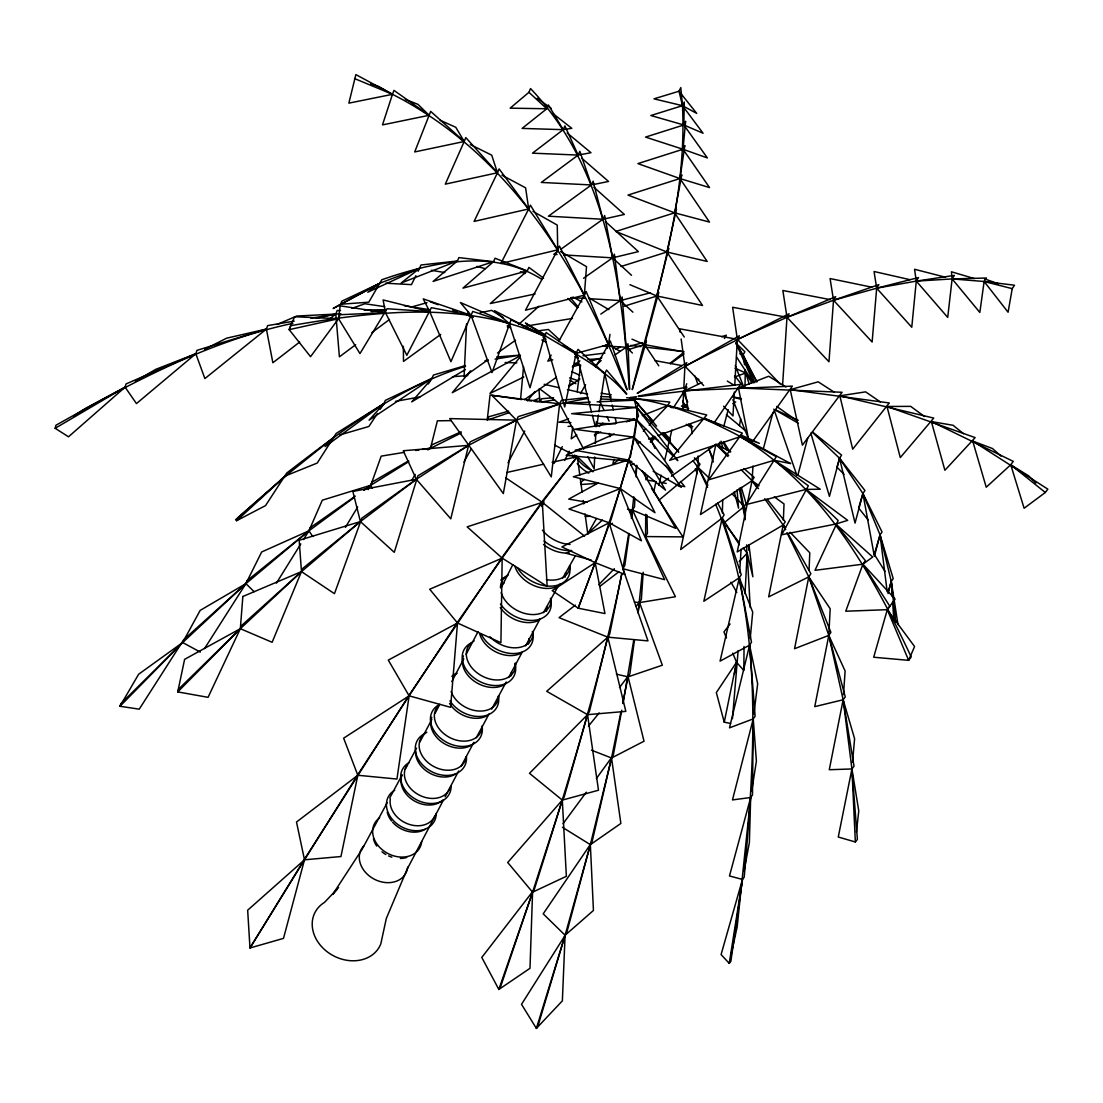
<?xml version="1.0" encoding="UTF-8"?>
<svg xmlns="http://www.w3.org/2000/svg" width="1103" height="1103" viewBox="0 0 1103 1103"><rect width="100%" height="100%" fill="white"/><g stroke="black" fill="none" stroke-linecap="round" stroke-linejoin="round"><path stroke-width="1.5" d="M698.144 456.008L698.116 467.479L680.661 549.528L722.189 518.052L724.133 514.867L717.626 503.009M645.724 514.232L645.558 536.568L675.422 596.723L639.533 602.596L634.418 602.073M744.042 646.523L743.836 670.445L736.528 662.255L732.75 653.155M750.219 638.54L752.701 612.151L739.327 577.71L703.838 601.259L722.189 518.052L741.271 574.663L739.327 577.71L751.501 642.249L749.599 645.131L755.1 716.192L753.239 718.894L752.494 794.973L750.674 797.497L729.483 875.961L742.471 879.449L744.208 877.133C754.838 753.432 764.517 621.444 715.626 504.25M684.811 126.349L707.381 157.95L683.005 149.25L637.906 163.602L679.944 178.534L709.546 187.579L683.005 149.25L685.652 121.289L683.832 124.984L650.867 115.525L682.467 105.667L680.799 87.578L679.034 91.218L682.467 105.667L703.08 133.242L683.832 124.984L684.274 102L682.467 105.667C687.321 202.428 655.513 296.583 632.281 389.345M747.021 560.034L746.662 544.827M739.327 577.71L720.066 661.138L749.599 645.131L729.497 727.842L753.239 718.894L732.475 799.923L750.674 797.497L749.364 842.664L744.042 871.094M722.341 513.033L722.741 499.631M783.364 520.175L784.026 503.933L774.306 496.86M809.064 569.989L809.781 552.782L790.106 532.28M466.555 323.937L464.087 376.674L487.733 359.923M594.696 457L594.145 468.775L587.72 456.697M595.33 443.544L595.882 431.769M596.185 425.041L596.351 421.677M682.771 408.951L683.626 391.827M683.805 388.408L684.908 366.141L681.144 339.007M634.942 498.404L634.501 506.691L632.584 510.11L631.481 516.797M636.086 476.854L636.707 465.245L635.7 475.228M828.877 633.742L830.187 608.746L808.775 576.869L786.922 532.666M745.021 593.704L747.172 553.168L743.174 547.888M745.021 386.574L745.283 369.698M734.336 392.089L732.985 415.928L723.596 406.207M734.736 385.278L737.355 339.31L739.355 335.781L637.424 393.371M752.963 466.086L752.094 480.701L737.218 551.927L783.158 525.042L785.239 521.788L767.068 499.245M739.644 572.678L741.092 549.197M643.187 572.278L641.367 599.481L636.141 606.443M782.606 384.754L786.99 317.319L789.059 313.748L684.908 366.141L703.673 385.567M843.492 694.683L845.119 671.024L828.794 635.397L808.775 576.869L810.884 573.712L788.204 533.893M732.475 718.618L738.141 650.577M871.687 287.166L830.076 278.563L833.523 300.264L828.973 361.77L786.99 317.319L732.626 307.282L737.107 337.628M558.614 341.64L584.356 295.135L586.506 266.65L560.6 251.525M909.782 279.638L874.059 271.503L876.678 288.2L872.128 342.027L833.523 300.264L786.99 317.319L737.355 339.31L780.124 383.954M633.77 496.819L631.412 518.479M852.522 762.242L854.604 738.734L843.147 699.757L828.794 635.397L830.904 632.377L808.775 576.869L768.667 596.875L783.158 525.042L764.71 498.708M520.588 399.176L523.553 366.61M642.153 573.822L638.154 612.785M945.588 277.253L914.566 269.27L916.276 281.113L911.767 327.246L876.678 288.2L833.523 300.264L835.66 296.693L786.99 317.319M730.682 956.742L737.162 926.892L750.674 797.497M856.424 832.172L858.768 810.898L851.93 768.956L843.147 699.757L845.256 696.875L828.794 635.397L794.56 648.716L808.775 576.869M974.321 278.576L951.434 271.779L952.123 278.921L947.711 317.416L916.276 281.113L876.678 288.2L878.87 284.629L833.523 300.264M572.733 427.082L571.23 438.842L576.828 434.913M577.214 391.799L580.619 364.928M753.873 713.889L757.664 683.846L749.599 645.131M634.473 639.933L629.882 673.878L619.5 687.527M629.289 533.549L624.822 565.356L622.905 568.707L647.971 640.898L607.836 637.162L559.056 617.652L575.352 605.147M742.471 879.449L730.903 961.251L729.235 963.374L721.086 954.564L742.471 879.449L729.235 963.374M609.973 334.319L608.484 344.522L595.744 366.858M596.654 426.585L598.419 414.99M598.929 411.681L599.935 405.063M600.446 401.74L604.734 373.586L606.553 370.043L626.807 393.854M633.798 639.726L623.043 703.521M637.961 612.73L639.533 602.596L662.338 665.206L628.076 676.842L616.425 674.209M751.722 790.892L756.396 761.18L753.239 718.894M628.71 533.549L622.905 568.707L664.654 579.682L632.584 510.11L627.538 509.241M745.807 431.108L739.465 425.62L740.637 418.837M916.276 281.113L954.385 275.405L952.123 278.921L979.836 312.452L984.124 281.499L1014.526 285.222L1012.223 288.641L1008.087 312.218L984.124 281.499L952.123 278.921L916.276 281.113L918.509 277.57L876.678 288.2M734.377 673.795L736.528 662.255L716.33 692.587L724.244 722.203L730.531 723.43M621.775 710.194L613.282 755.21L596.378 778.539M828.794 635.397L814.759 706.637L843.147 699.757L854.012 766.24L851.93 768.956L838.266 837.025L855.349 841.975L857.389 839.424L851.93 768.956L829.277 769.729L843.147 699.757M620.989 711.628L611.531 757.995L592.035 842.016L543.2 913.835L565.094 935.247L562.365 1000.848L536.375 1028.396L521.526 1004.309L566.708 932.835L590.353 844.636L611.531 757.995L644.014 741.216L628.076 676.842L622.671 703.342M724.244 722.203L736.528 662.255M653.734 492.131L655.816 482.121M730.806 451.803L715.916 444.426L700.46 514.536L752.094 480.701L754.135 477.351L743.946 468.568M532.983 211.376L557.263 225.095L557.718 249.843L525.497 310.205L584.356 295.135L559.455 246.107L557.718 249.843L500.886 263.52L528.695 208.95L499.121 168.897L497.467 172.757L445.309 184.146L464.211 141.487L430.666 111.375L429.136 115.305L382.479 124.901L392.475 94.32L355.869 74.604L348.865 103.144L392.475 94.32C509.076 153.414 581.901 271.062 626.835 389.814M658.808 485.223L661.18 475.186M664.737 460.144L671.865 430.046M614.04 459.303L612.758 464.294L619.528 459.124M718.784 445.502L719.639 442.234M723.913 425.923L728.187 409.613M763.386 448.687L772.969 412.412M797.841 475.241L807.727 437.988M812.525 431.99L841.603 455.112L839.562 458.269L829.428 496.364L810.829 433.121M844.057 474.373L836.984 467.176L839.562 458.269L864.945 490.504L862.918 493.537L855.046 523.084L839.562 458.269L812.346 432.252M868.268 520.092L858.63 508L862.918 493.537L882.055 531.977L880.056 534.872L874.348 556.27L862.918 493.537L839.562 458.269M887.998 593.579L891.252 581.391L893.223 578.634L880.056 534.872L862.918 493.537M294.225 321.111L267.615 325.619L266.402 329.08L196.913 350.382L195.824 353.732L126.059 383.927L125.094 387.153L68.496 436.802L55.15 428.295L55.977 425.22C130.912 383.224 208.053 341.144 292.846 323.358M888.48 591.001L891.252 581.391L880.056 534.872L874.321 554.382L885.02 571.437M632.35 389.552L646.413 341.117L644.579 344.619L628.145 349.692M687.734 402.099L683.502 392.668L686.728 383.747M354.477 78.547L392.475 94.32L393.936 90.363L429.136 115.305L414.7 151.938L464.211 141.487L465.797 137.585L497.467 172.757L474.097 221.413L528.695 208.95L530.405 205.144L557.718 249.843M355.649 344.729L339.407 356.848L335.808 314.065L337.16 310.536L340.537 310.481M465.466 365.548L433.424 375.061L432.031 378.26L385.305 400.403L384.023 403.464L336.181 433.424L317.223 463.053L285.663 475.807L235.573 519.706L236.635 520.699L265.561 505.588L286.739 473.035C341.765 430.777 398.362 387.056 465.521 366.306M543.586 278.204L528.889 267.395L527.289 270.897L495.026 258.226L493.51 261.687L458.876 257.606L457.428 260.984L420.946 264.996L419.595 268.277L380.507 282.933L333.161 308.509L340.634 304.235L368.788 302.194L381.762 279.762C432.569 262.114 493.606 248.313 542.042 279.514M553.361 113.912L571.795 128.306L563.219 129.671L548.425 104.992L546.785 108.756L510.179 108.163L528.93 92.307L530.529 88.571C606.678 168.483 621.871 283.816 629.358 389.221M466.955 315.43L468.541 311.832M631.523 275.309L612.565 257.854L604.678 215.554L602.9 219.263L548.412 216.188L591.387 184.959L579.847 151.318L578.137 155.082L532.501 153.165L563.219 129.671L564.901 125.907L578.137 155.082L590.974 152.71L567.19 132.967M584.356 295.135L586.134 291.495L608.484 344.522L619.996 351.292M554.051 463.453L562.282 446.632M415.9 275.709L411.447 284.629L385.664 283.223M418.12 271.255L419.595 268.277L367.754 292.24L380.507 282.933L341.792 301.188L340.634 304.235L380.507 282.933M512.771 564.722L501.231 587.665M541.766 506.47L544.055 501.879M564.667 460.475L569.245 451.279M600.818 314.121L620.341 300.581L622.161 296.997L626.159 347.252L614.936 354.945M508.014 462.874L524.738 431.025M431.852 719.432L419.802 742.126M435.051 713.379L439.835 704.293M451.789 681.571L463.756 658.849M466.142 654.313L478.095 631.592M443.558 799.799L406.993 869.467L386.312 918.482L380.797 943.934A36.523 29.891 27.9 0 1 327.812 952.247A36.523 29.891 27.9 0 1 324.489 902.406L338.58 887.557M445.143 796.766L458.655 771.011M461.04 766.475L473.849 742.291M476.275 737.769L489.222 713.655M491.648 709.132L506.194 682.012M508.621 677.49L522.367 651.873M525.607 645.834L540.167 618.714M543.393 612.689L559.235 584.245M387.305 802.488L362.115 849.269L332.72 894.436L336.829 889.763M389.745 797.952L401.933 775.326M405.173 769.287L416.562 748.151M684.908 366.141L686.824 362.653L637.286 393.137M551.142 355.152L547.819 361.15L552.727 359.799M463.936 462.047L471.408 448.576M683.502 392.668L685.404 389.235M673.409 407.738L686.879 387.167L638.361 396.087M724.423 338.538L726.298 335.188L721.734 336.718M646.592 478.757L647.847 476.537M562.613 578.262L575.283 555.884M587.968 533.494L596.406 518.562M753.583 382.548L736.032 343.24L737.879 339.972M580.454 393.647L585.555 384.726M744.553 364.776L743.064 354.918L744.883 351.747L736.032 343.24L756.741 381.803M713.834 423.29L740.513 384.437L638.334 396.57M411.805 480.301L415.211 474.442M345.404 527.358L357.662 507.049M368.168 489.622L372.166 482.066L408.648 460.82M751.736 442.772L792.354 386.119L684.949 390.655L688.327 410.481M724.147 522.794L744.277 506.415L746.083 503.478L741.313 487.402M276.412 583.156L300.802 543.903M303.518 539.546L308.937 530.819L322.31 500.183L370.801 485.265L408.689 461.688M834.075 392.089L818.205 381.831L790.231 389.649L802.419 445.143L842.058 392.282L738.472 387.953L749.116 442.206M204.538 648.564L245.914 583.625L261.659 551.983L308.937 530.819L354.297 497.412M428.295 383.996L431.094 379.694M880.318 401.906L865.634 391.868L839.838 395.812L852.702 449.169L889.294 402.953L790.231 389.649M377.405 413.528L368.885 426.475L339.848 434.94M380.245 409.227L384.023 403.464L325.082 446.618L335.009 436.347L280.383 480.163L285.663 475.807L236.635 520.699M650.329 441.903L654.176 436.209M924.479 416.507L910.692 406.373L886.991 406.469L900.296 457.566L933.745 418.078L839.838 395.812M963.539 433.7L953.061 425.289L931.373 421.58L944.885 470.278L975.149 437.601L886.991 406.469M1001 456.104L992.479 448.521L972.708 441.062L986.234 487.223L1010.748 464.763L1013.243 461.357L931.373 421.58M563.04 823.707L586.272 792.216M1035.841 483.031L1028.727 475.931L1010.748 464.763L1024.108 508.249L1045.313 492.489L1047.85 489.153L972.708 441.062M730.076 624.008L723.94 631.922L726.463 637.989M588.423 726.229L599.136 712.883M527.386 400.775L535.024 391.468M519.83 357.413L489.953 393.468L523.815 376.992M594.696 435.878L597.95 431.99M470.691 370.773L452.244 392.709L520.478 355.649M594.517 435.533L597.826 431.742M606.843 639.768L609.09 637.203M384.023 403.464L369.078 420.16L432.031 378.26L411.709 401.878L465.259 369.602M739.231 561.634L747.172 553.168L752.866 576.772L748.978 544.951M643.325 431.37L645.655 428.915M649.157 425.22L667.853 405.546L669.783 402.057L626.601 397.714M598.722 584.769L614.343 568.707M599.15 426.544L602.845 423.069M587.444 533.852L602.39 520.064M594.862 366.224L601.176 360.502M650.77 441.903L655.844 437.339M518.548 324.53L539.05 306.193M237.6 518.079L285.663 475.807M299.658 342.04L272.868 362.749L266.402 329.08L204.882 378.577L195.824 353.732L136.455 403.588L125.094 387.153L85.041 408.661L73.653 416.134M658.532 500.528L698.116 467.479L700.033 464.17L694.394 457.773M580.426 482.59L584.369 479.378M419.595 268.277L401.216 282.988L457.428 260.984L433.093 281.43L493.51 261.687L462.943 288.131L527.289 270.897L490.297 303.546L535.065 293.963M670.1 363.287L683.405 352.726M329.121 319.25L335.808 314.065L340.855 313.721M599.811 586.41L618.824 571.823M371.89 332.61L389.483 319.484M578.137 155.082L541.297 182.436L591.387 184.959L593.138 181.223L602.9 219.263L560.586 249.443M363.921 490.325L370.801 485.265L381.183 456.132L404.222 452.368M440.745 334.416L403.491 361.398L403.353 346.301M670.39 363.783L684.108 353.911M557.856 251.401L553.747 254.324L557.112 254.517M661.593 483.238L668.556 478.261M671.341 476.262L715.916 444.426L728.656 455.401M497.467 353.015L515.542 340.207M583.556 278.246L612.565 257.854L638.375 251.622L605.437 221.565M355.29 496.129L310.191 527.744L308.937 530.819L245.914 583.625L183.663 639.768L139.24 709.16L119.965 706.278L120.861 703.686L182.657 642.525L245.914 583.625L247.058 580.702L308.937 530.819L312.742 536.513M363.756 490.201L370.801 485.265L372.221 488.271M524.435 399.686L556.312 377.364M572.94 365.713L579.875 360.86M568.652 386.67L579.875 378.977M570.734 550.521L566.418 553.348L591.332 560.117M609.573 525.138L612.441 523.263M629.703 511.985L632.584 510.11L675.767 528.378L642.07 470.802M55.15 428.295L125.094 387.153M732.792 403.615L735.715 401.906M135.324 381.224L155.785 369.34L195.824 353.732M598.377 482.935L568.748 499.094L587.223 502.279M630.957 465.163L633.922 463.55M615.764 349.444L620.051 347.169M204.634 349.293L226.666 338.166L266.402 329.08M461.178 432.983L427.619 449.776L430.542 448.08L432.031 444.771L461.151 431.783M684.949 390.655L701.991 382.479M614.233 434.058L566.184 455.346L631.826 461.468M533.411 400.72L539.615 398.031M569.079 385.237L573.739 383.224M277.005 324.516L296.707 316.051L335.808 314.065L315.982 318.353M594.42 434.444L600.804 431.921M626.352 421.87L634.335 418.74M642.318 415.597L667.853 405.546L706.72 414.962L669.631 460.351L740.223 436.691L759.347 443.323L740.609 434.816M738.472 387.953L768.722 376.247L785.929 386.974M637.327 443.199L640.526 442.013M648.55 439.077L654.961 436.733M658.174 435.547L704.693 418.492L742.333 433.121L708.691 479.791L774.099 460.296L790.713 463.577C740.899 437.45 691.857 406.166 634.942 398.652M734.501 377.033L745.78 372.979L751.791 382.741M351.967 308.344L364.886 303.752L384.782 306.689M568.638 418.85L558.945 422.215L570.927 422.559M488.808 419.609L509.558 412.536M683.832 124.984L645.517 137.089L683.005 149.25L684.853 145.555L679.944 178.534L709.491 222.089L674.595 212.81L628.007 195.079L679.944 178.534L681.806 174.839L674.595 212.81L707.161 261.439L666.901 252.008L615.805 231.478L674.595 212.81L676.456 209.143L666.901 252.008L702.528 305.476L656.892 296.004L629.896 284.684M621.003 266.499L666.901 252.008L668.763 248.368L656.892 296.004L684.274 337.035M624.036 306.276L656.892 296.004L658.753 292.433L644.579 344.619L658.822 365.838M572.292 366.927L578.854 364.9M590.353 361.357L601.852 357.799M508.58 411.129L488.808 416.769L487.209 420.16L490.049 395.012L521.609 399.576M411.005 307.144L426.999 302.677M627.8 346.797L642.566 342.716M575.683 353.511L608.484 344.522L610.29 340.979L627.18 389.524M589.664 298.692L620.341 300.581L650.48 292.778M604.554 218.89L624.367 214.451L593.924 187.234M506.732 472.498L543.696 464.184M552.107 462.295L577.31 456.642L592.973 471.85M592.945 184.642L608.525 181.443L581.929 158.377M480.136 312.728L491.662 310.37L503.326 317.692M587.637 398.39L559.621 403.877L518.217 416.631L516.507 420.16L503.313 493.592L449.748 418.602L516.507 420.16L559.621 403.877L561.386 400.348L587.678 397.507M395.439 401.382L419.885 396.928M310.867 318.298L335.808 314.065M523.194 326.571L572.429 318.436M415.734 450.493L419.03 449.955M422.311 449.417L430.542 448.08L437.395 420.808L451.141 420.629M485.003 360.681L488.353 360.157M495.082 359.095L520.285 355.111L496.653 357M541.532 401.947L554.726 399.865M630.006 397.618L636.321 396.694L634.446 400.21L638.499 416.038L636.528 419.691L630.489 456.339L628.462 460.048L611.255 519.03L578.206 608.194L552.203 590.601L595.179 562.654L597.247 558.959L620.272 488.56C627.869 462.129 638.03 435.382 636.679 407.462L638.596 403.877L630.006 397.618L633.343 397.783M533.356 331.452L548.384 329.48L559.772 340M568.059 426.461L571.423 426.034M583.018 355.759L604.968 353.084M553.527 397.7L541.559 398.776L539.877 402.209L538.981 389.097M452.451 376.716L467.769 375.558M581.212 484.493L596.558 483.39M371.091 311.611L386.215 310.55M587.94 359.481L599.618 358.765M590.298 402.14L566.528 403.174L636.679 407.462L678.69 452.106L662.131 432.61M597.095 401.837L634.446 400.21L653.555 421.636M952.123 278.921L986.413 278.025L984.124 281.499L1012.223 288.641M364.169 310.067L386.133 309.681M505.133 362.529L516.88 362.873M596.585 423.304L615.405 423.855M563.219 129.671L522.105 128.403L546.785 108.756L528.93 92.307M600.956 396.57L611.2 396.942M600.39 398.983L634.446 400.21L656.602 426.13M563.84 254.931L612.565 257.854L614.371 254.2L620.341 300.581M570.927 297.534L584.562 298.375M602.652 345.804L607.684 346.121M611.048 346.328L626.159 347.252L627.979 343.736L629.689 389.207M424.889 311.446L429.936 311.928M630.599 345.418L640.829 346.604M645.944 347.197L683.433 351.54M526.586 400.292L531.577 401.009M534.886 401.492L538.209 401.975M601.038 393.219L611.255 394.764M404.484 305.793L429.812 309.709M681.392 406.042L686.369 406.855L682.564 401.202M431.328 270.276L444.743 272.565M647.654 480.163L656.092 481.639M661.152 482.521L666.198 483.404M676.318 485.155L684.756 486.63L680.454 481.432M735.66 339.007L679.724 328.832L680.193 332.224M684.081 351.898L644.579 344.619L631.95 339.145M654.699 360.571L681.557 365.52M830.145 299.616L782.854 290.489L786.729 315.637M733.247 396.915L741.437 398.624M544.151 384.299L559.166 387.718M567.507 389.607L587.527 394.171M682.467 105.667L653.996 98.843L679.034 91.218L696.724 113.402L683.901 106.439M477.006 266.402L485.155 268.663M468.568 315.885L473.421 317.25M507.297 326.846L510.537 327.756M684.163 404.511L687.334 405.435M733.233 397.052L741.354 399.465M569.562 377.888L577.738 380.549M370.594 83.842L378.66 86.489L392.475 94.32M739.81 353.815L743.064 354.918L756.865 381.776M984.538 278.88L998.38 283.761M507.297 325.495L510.524 326.64M430.198 301.781L438.194 304.745M452.575 310.081L457.373 311.859M520.395 271.779L525.152 273.558M672.609 407.393L667.853 405.546L672.168 407.793M591.47 750.178L611.531 757.995L620.865 823.445L590.353 844.636L565.094 935.247L537.906 1026.19L536.375 1028.396L565.094 935.247L593.442 910.458L590.353 844.636L562.42 827.305M574.911 363.19L579.64 365.052M405.242 99.339L418.009 104.371L429.136 115.305M682.426 406.042L688.699 408.689M734.97 368.195L745.78 372.979L749.213 384.175M571.988 371.752L579.833 375.254M440.097 120.241L455.773 127.286L464.211 141.487M720.231 425.496L704.693 418.492L717.184 424.172M775.354 409.82L798.2 420.326M470.319 144.534L491.717 155.165L497.467 172.757M541.835 339.986L546.385 342.275M575.201 356.834L578.234 358.365M554.809 445.212L571.313 453.595M574.305 455.112L577.31 456.642L579.82 475.2M695.91 377.929L698.875 379.487M501.906 175.143L525.607 187.841L528.695 208.95M200.305 652.094L182.657 642.525L138.633 674.236L119.965 706.278L182.657 642.525L200.153 610.4L245.914 583.625L254.117 591.691M573.05 297.093L581.901 301.946M688.341 424.228L692.767 426.751M653.169 471.257L681.309 487.347L665.523 465.466M775.271 409.958L798.338 423.235M528.351 328.749L531.288 330.486M543.048 337.408L545.985 339.131M575.38 356.434L578.317 358.158M570.072 380.314L575.849 383.706M545.737 335.036L525.414 323.041C559.152 346.742 599.012 361.922 626.394 394.185M567.494 347.886L563.15 345.308L576.207 353.015L591.484 411.915M570.403 349.596L576.207 353.015L564.722 406.979L544.386 336.25L546.164 332.527L576.207 353.015L578.013 349.375L604.734 373.586L611.365 401.685M588.685 297.7L608.884 309.653M727.291 381.073L734.281 385.374M574.677 353.622L577.545 355.524M601.88 371.683L604.734 373.586M505.657 477.792L542.318 502.361L584.535 536.127M627.607 348.19L630.378 350.065M686.314 424.324L691.953 428.157M652.493 436.168L658.022 440.069M776.76 406.455L796.076 420.119M537.258 98.305L551.155 108.287M759.043 485.747L752.094 480.701L741.244 469.809M539.739 388.876L559.621 403.877L583.708 449.155M1010.748 464.763L1045.313 492.489M726.367 414.783L739.465 425.62M627.414 348.396L632.419 352.988M621.596 301.739L632.929 312.19M574.939 354.035L577.462 356.379M709.312 478.178L698.116 467.479L692.974 460.737M567.921 298.458L577.572 307.916M672.94 455.842L636.528 419.691L571.575 413.666L636.679 407.462L677.807 460.654L675.381 458.255M715.916 444.426L727.98 456.518M664.213 432.983L670.114 439.077M732.337 494.061L743.077 505.188M785.419 529.619L783.158 525.042L785.474 527.455M649.543 418.575L652.99 422.27M663.33 433.369L670.224 440.759M663.675 432.983L670.417 440.538M570.816 298.279L578.413 307.241M758.519 488.643L752.094 480.701L756.948 487.623M734.805 375.806L743.05 386.422M726.16 525.442L739.162 542.607M605.409 345.487L607.257 348.286M736.556 357.055L753.349 382.7M651.515 488.422L682.936 536.885L645.558 536.568L647.42 533.328L646.923 514.949M722.189 518.052L739.382 544.717M723.733 441.862L729.91 451.927M736.032 343.24L743.064 354.918L754.755 382.672M730.944 582.219L736.832 592.421M783.158 525.042L785.681 529.468M605.905 345.101L607.56 348.052M707.878 485.237L698.116 467.479L707.602 487.402M723.072 442.262L726.849 449.831M650.508 439.256L655.072 448.507M599.701 401.078L604.058 410.344M606.953 416.52L609.132 421.153M708.871 449.238L713.09 458.655M695.331 468.885L697.289 473.614L697.206 466.762M732.888 399.769L749.461 441.241M735.205 365.52L743.436 386.16M773.837 409.116L796.849 475.241M695.083 376.164L697.827 384.244M708.995 449.073L713.324 461.964M743.064 354.918L744.415 359.413M721.017 441.2L722.741 447.735M734.281 491.841L738.555 508.166L737.052 489.842M592.325 415.183L595.303 426.627M612.151 404.98L613.323 409.944M615.267 418.202L616.439 423.166M740.085 488.133L745.49 514.922M609.228 433.382L609.959 436.733M739.286 488.353L745.063 518.589M690.588 423.704L692.284 433.617M892.272 596.571L891.252 581.391L898.007 624.588M580.275 478.564L582.108 492.062M583.253 500.5L583.708 503.878M585.073 513.998L587.816 534.238M880.056 534.872L887.184 591.76M745.104 519.775L744.277 506.415L745.09 513.116M645.227 473.228L645.972 479.874M891.252 581.391L895.746 622.023M744.277 506.415L744.994 513.185M748.399 545.323L748.937 550.397M892.617 601.631L893.857 620.176M747.172 553.168L750.219 607.491M851.93 768.956L855.349 841.975M719.666 443.254L719.804 446.687M407.683 867.137A25.286 20.13 27.9 0 1 375.061 879.587A25.286 20.13 27.9 0 1 363.88 845.794M406.69 857.458A23.577 18.599 27.9 0 1 400.348 858.451M391.855 857.169A23.577 18.599 27.9 0 1 388.601 855.928M385.885 854.535A23.577 18.599 27.9 0 1 381.996 851.847M376.702 846.084A23.577 18.599 27.9 0 1 373.462 838.79M421.704 841.534A25.672 20.212 27.9 0 1 387.015 853.033A25.672 20.212 27.9 0 1 379.625 817.819M425.11 829.346A23.935 18.668 27.9 0 1 392.627 822.259M391.551 820.977A23.935 18.668 27.9 0 1 387.236 812.235M436.236 813.545A26.058 20.295 27.9 0 1 401.12 826.574A26.058 20.295 27.9 0 1 394.722 790.231M434.968 815.558A24.032 18.696 27.9 0 1 407.958 823.941A24.032 18.696 27.9 0 1 390.324 798.903M442.593 800.24A24.321 18.751 28 0 1 413.363 800.337A24.321 18.751 28 0 1 402.071 774.789M451.141 786.315A26.472 20.378 28 0 1 415.624 799.261A26.472 20.378 28 0 1 408.979 762.656M449.9 788.245A24.404 18.765 28 0 1 418.754 794.822A24.404 18.765 28 0 1 407.076 765.289M455.153 774.306A24.693 18.806 28 0 1 429.205 772.817A24.693 18.806 28 0 1 415.583 751.35M466.417 756.589A26.886 20.447 28 0 1 431.48 771.562A26.886 20.447 28 0 1 423.662 734.198M466.155 756.906A24.79 18.834 28 0 1 431.88 765.427A24.79 18.834 28 0 1 426.82 732.268M470.898 745.449A25.093 18.875 28 0 1 441.834 742.029A25.093 18.875 28 0 1 431.769 717.24M482.039 725.953A27.327 20.516 28 0 1 447.859 742.926A27.327 20.516 28 0 1 438.842 704.831M482.066 727.801A25.19 18.889 28 0 1 449.252 737.287A25.19 18.889 28 0 1 439.297 704.776M487.154 715.654A25.507 18.93 28 0 1 449.528 703.424M498.391 695.993A27.768 20.571 28 0 1 481.653 716.357A27.768 20.571 28 0 1 449.983 700.901M451.858 676.291A27.768 20.571 28 0 1 457.125 673.299M498.639 696.007A25.603 18.944 28 0 1 477.654 710.939A25.603 18.944 28 0 1 451.113 691.484M452.713 676.87A25.603 18.944 28 0 1 456.38 673.285M503.961 684.866A25.934 18.972 28 0 1 474.069 681.061A25.934 18.972 28 0 1 463.453 655.871M511.516 672.444A25.934 18.972 28 0 1 511.047 675.849M514.894 663.413A28.237 20.626 28 0 1 499.631 685.294A28.237 20.626 28 0 1 466.583 670.169A28.237 20.626 28 0 1 470.678 643.187M515.542 663.151A26.031 18.985 28 0 1 481.928 675.946A26.031 18.985 28 0 1 474.097 640.953M521.333 653.031A26.375 19.013 28 0 1 496.984 652.48A26.375 19.013 28 0 1 479.708 633.963M528.847 638.775A26.375 19.013 28 0 1 528.461 644M532.349 631.399A28.706 20.667 28 0 1 515.018 653.5A28.706 20.667 28 0 1 481.349 634.432M533.135 632.06A26.472 19.027 28 0 1 517.679 647.682A26.472 19.027 28 0 1 489.994 636.748M539.312 620.093A26.83 19.054 28 0 1 500.252 607.532M501.258 584.866A26.83 19.054 28 0 1 504.14 582.935M546.895 606.857A26.83 19.054 28 0 1 546.412 611.296M550.397 598.295A29.202 20.709 28 0 1 534.707 620.258A29.202 20.709 28 0 1 500.5 604.017M500.776 580.109A29.202 20.709 28 0 1 504.719 577.283M551.279 598.846A26.941 19.054 28 0 1 529.275 614.33A26.941 19.054 28 0 1 501.189 592.559M500.472 587.913A26.941 19.054 28 0 1 508.331 574.828M560.793 584.011A27.299 19.082 28 0 1 535.038 586.038A27.299 19.082 28 0 1 514.867 566.184M565.522 572.747A27.299 19.082 28 0 1 565.053 577.2M569.534 565.701A29.712 20.736 28 0 1 551.5 586.134A29.712 20.736 28 0 1 517.555 567.935M570.044 565.991A27.41 19.082 28 0 1 546.357 579.64M569.065 552.961A27.782 19.096 28 0 1 543.503 544.496M571.795 550.576A30.25 20.75 28 0 1 544.041 540.966M570.072 544.427A27.892 19.096 28 0 1 542.386 530.129M590.091 516.204A28.278 19.096 28 0 1 585.238 516.369M588.781 473.173A28.802 19.082 28 0 1 577.214 463.55M573.615 457.869A28.802 19.082 28 0 1 572.512 455.07M592.159 470.912A31.367 20.736 28 0 1 575.159 455.746M502.168 558.132L500.927 642.691L457.511 623.016L429.701 589.236L502.168 558.132L542.318 502.361L577.31 456.642L544.027 499.039L503.809 554.906L410.578 692.918L305.738 857.238L249.981 947.987L283.499 938.377L304.497 859.802L359.178 772.5L409.116 695.841L459.069 619.927L502.168 558.132L467.148 526.848L542.318 502.361L547.157 586.355L502.168 558.132M532.57 892.175L529.991 968.31L498.846 989.46L481.79 957.445L534.321 889.404C567.218 785.281 600.06 680.854 621.802 573.712L609.738 633.922L607.836 637.162L589.416 711.559L587.541 714.661L529.481 773.313L562.309 800.102L566.363 876.306L532.57 892.175L498.846 989.46L500.514 986.895L532.57 892.175L562.309 800.102L564.129 797.152L587.541 714.661L625.828 711.38L607.836 637.162L546.702 691.305L587.541 714.661L598.488 790.231L562.309 800.102L507.711 862.491L532.57 892.175M242.853 596.502L240.33 628.696L208.067 697.33L177.748 691.898L184.615 659.332L240.33 628.696L301.477 571.616L360.405 521.567L416.341 479.281L468.582 445.35L516.507 420.16L551.266 476.896L559.621 403.877L491.828 395.301L516.507 420.16L470.223 441.848L468.582 445.35L450.782 518.824L416.341 479.281L403.257 450.741L468.582 445.35L417.885 475.82L394.267 552.327L360.405 521.567L352.863 491.455L416.341 479.281L361.853 518.189L334.443 593.69L301.477 571.616L299.175 540.263L360.405 521.567L302.829 568.348L272.124 642.291L240.33 628.696L178.865 688.906L177.748 691.898L240.33 628.696L241.571 625.553L301.477 571.616L242.853 596.502M457.511 623.016L450.575 707.326L409.116 695.841L388.297 660.104L457.511 623.016M340.165 305.848L338.552 318.684L310.55 356.683L289.179 329.659L290.613 325.688C374.413 311.17 464.17 300.443 544.386 336.25L530.005 387.787L509.296 323.593L494.475 310.674L544.386 336.25L511.047 319.787L492.035 372.607L471.036 315.293L460.392 302.539L509.296 323.593L472.746 311.418L450.92 361.701L429.715 311.611L423.235 298.885L471.036 315.293L431.37 307.682L406.842 355.304L385.485 312.687L383.113 299.933L429.715 311.611L387.07 308.73L359.964 353.594L338.552 318.684L340.069 314.713L385.485 312.687L340.165 305.848M409.116 695.841L396.942 779.049L357.813 775.257L296.5 822.025L304.497 859.802L249.981 947.987L247.665 910.209L304.497 859.802L340.951 856.535L357.813 775.257L343.64 738.169L409.116 695.841M887.295 609.683L873.686 657.236L908.638 660.339L911.202 656.933C871.467 572.36 823.031 485.885 740.223 436.691L776.319 456.711L746.152 504.567L806.059 489.415L820.246 489.222L774.099 460.296L808.347 485.816L781.696 534.748L835.757 524.049L847.683 520.354L806.059 489.415L838.128 520.492L814.993 570.32L862.918 564.184L872.721 557.001L835.757 524.049L865.372 560.655L862.918 564.184L845.753 611.214L887.295 609.683L895.098 599.094L862.918 564.184L889.804 606.209L887.295 609.683L908.638 660.339L914.58 646.537L887.295 609.683M595.179 562.654L578.206 608.194L604.954 613.571L595.179 562.654L561.937 546.936L609.201 522.753L641.422 540.787L620.272 488.56L573.326 476.772L628.462 460.048L665.509 490.118L633.839 437.146L574.498 429.274L636.528 419.691L673.064 472.829L633.839 437.146L575.132 450.245L628.462 460.048L654.989 512.716L620.272 488.56L568.955 508.993L609.201 522.753L624.753 574.401L595.179 562.654M294.598 316.74L289.179 329.659L338.552 318.684L294.598 316.74"/></g></svg>
